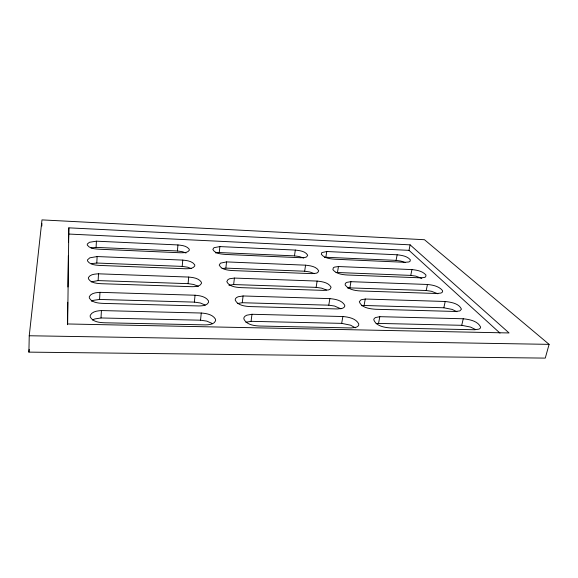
<?xml version="1.0" encoding="UTF-8"?>
<svg xmlns="http://www.w3.org/2000/svg" width="578" height="578" viewBox="0 0 578 578"><rect width="100%" height="100%" fill="white"/><g stroke="black" fill="none" stroke-linecap="round" stroke-linejoin="round"><path stroke-width="0.87" d="M67.431 324.706L67.72 302.265M67.922 286.999L68.327 255.584M68.5 242.117L68.84 227.84L410.113 244.848L509.059 332.95L67.655 323.969L68.84 227.84M28.9 352.125L29.24 335.753L41.984 219.893L424.476 239.718L549.1 344.358L545.264 358.107L28.9 352.125L29.189 349.444M41.833 225.998L41.898 223.383M91.093 247.897L96.085 247.391L96.41 241.178L177.945 244.942C181.875 245.383 186.766 245.766 189.252 249.255L189.302 250.26C187.503 252.991 183.587 252.673 180.697 252.781L99.221 249.226C95.132 248.901 89.836 248.8 87.278 245.079L87.307 244.039L89.445 242.276L96.41 241.178M91.541 263.633L96.793 263.033L97.133 256.553L182.778 260.093C186.954 260.534 192.149 261.025 194.714 264.789L194.786 265.894C193.023 268.893 188.84 268.647 185.805 268.763L100.117 265.447C95.789 265.15 90.132 264.977 87.531 260.945L87.56 259.789L89.814 257.817L97.133 256.553M91.165 281.847L98.137 280.597L98.498 273.813L188.71 277.064C193.168 277.491 198.695 278.119 201.354 282.194L201.455 283.43C199.757 286.724 195.277 286.58 192.077 286.702L101.692 283.719C97.09 283.458 91.028 283.191 88.391 278.791L88.412 277.505C90.457 274.167 95.009 274.059 98.498 273.813M91.469 301.203L93.744 300.285L99.582 299.447L99.972 292.338L195.053 295.228C199.822 295.633 205.71 296.435 208.47 300.842L208.607 302.222C206.996 305.834 202.192 305.827 198.803 305.957L103.397 303.392C98.484 303.175 91.989 302.785 89.308 297.988L89.337 296.55C91.375 292.887 96.244 292.613 99.972 292.338M92.473 319.974L94.864 318.94L101.006 317.965L101.417 310.559L201.274 313.023C206.36 313.413 212.603 314.396 215.457 319.143L215.623 320.674C214.113 324.598 209.005 324.764 205.421 324.894L105.073 322.791C99.849 322.632 92.921 322.098 90.211 316.903L90.24 315.306C92.27 311.325 97.444 310.863 101.417 310.559M96.085 247.391L177.403 250.982L177.945 244.942M96.793 263.033L182.193 266.4L182.778 260.093M98.137 280.597L188.074 283.654L188.71 277.064M99.582 299.447L194.36 302.113L195.053 295.228M101.006 317.965L200.523 320.198L201.274 313.023M215.572 252.918L219.235 252.543L219.893 246.589L295.322 250.072C299.614 250.635 305.394 251.076 307.72 255.252L306.636 256.885L305.177 257.42L300.907 257.737L225.68 254.443C221.28 254.045 215.074 253.836 212.812 249.407L214.033 247.673L219.893 246.589M222.024 268.568L225.854 268.12L226.562 261.906L305.574 265.179C310.169 265.736 316.282 266.335 318.738 270.815L317.669 272.635L316.166 273.242L311.715 273.632L232.833 270.583C228.137 270.215 221.54 269.861 219.214 265.092L220.449 263.163L226.562 261.906M228.917 285.243L233.635 284.549L234.408 278.069L317.12 281.074C322.047 281.616 328.506 282.411 331.1 287.215L330.067 289.238L328.528 289.925L323.89 290.394L241.221 287.649C236.2 287.317 229.206 286.796 226.793 281.659L228.035 279.506L229.676 278.74L234.408 278.069M237.32 303.544L242.254 302.728L243.092 295.965L329.865 298.624C335.175 299.158 342.017 300.184 344.777 305.35L344.661 306.578L343.787 307.612L342.205 308.392L337.371 308.955L250.534 306.593C245.144 306.318 237.703 305.581 235.195 300.033L235.441 298.739L236.445 297.627L238.143 296.752L243.092 295.965M245.91 322.271L251.062 321.332L251.979 314.28L342.87 316.527C348.585 317.04 355.817 318.341 358.743 323.875L358.685 325.241L357.818 326.404L356.192 327.278L351.164 327.95L260.093 326.043C254.306 325.833 246.409 324.836 243.815 318.861L244.032 317.423L245.058 316.173L246.813 315.191L251.979 314.28M219.235 252.543L294.469 255.873L295.322 250.072M225.854 268.12L304.657 271.219L305.574 265.179M233.635 284.549L316.123 287.367L317.12 281.074M324.446 257.347L325.84 257.261L326.765 251.524L397.158 254.782C401.782 255.303 407.215 256.083 410.38 259.84L409.968 261.444L408.819 261.971L405.012 262.296L334.937 259.226C330.197 258.893 324.482 258.265 321.317 254.313L321.801 252.608L326.765 251.524M242.254 302.728L328.774 305.184L329.865 298.624M335.999 272.614L337.451 272.513L338.455 266.537L411.941 269.579C416.89 270.107 422.634 271.06 425.993 275.077L425.661 276.855L424.498 277.447L420.553 277.837L347.335 275.005C342.277 274.702 336.215 273.907 332.892 269.673L333.325 267.78L334.518 267.108L338.455 266.537M251.062 321.332L341.677 323.362L342.87 316.527M347.602 288.082L349.863 287.887L350.954 281.681L427.474 284.477C432.763 284.997 438.825 286.146 442.394 290.423L442.632 291.493L442.156 292.389L440.985 293.053L436.91 293.516L360.593 290.965C355.203 290.691 348.801 289.708 345.304 285.178L345.131 284.058L345.666 283.09L346.879 282.339L350.954 281.681M361.72 305.719L364.075 305.487L365.26 299.021L445.219 301.485C450.941 302.193 458.896 303.298 461.461 309.158L459.85 310.913L455.637 311.47L375.808 309.273C370.028 308.883 361.503 307.922 359.292 301.709L361.04 299.787L365.26 299.021M376.097 323.687L378.539 323.413L379.833 316.679L463.253 318.767C469.444 319.475 477.804 320.884 480.629 327.141L480.239 328.261L479.061 329.106L474.719 329.749L391.349 327.986C385.107 327.639 376.134 326.368 373.735 319.713L374.226 318.507L375.469 317.568L379.833 316.679M325.84 257.261L396.067 260.375L397.158 254.782M499.999 333.123L409.014 250.353L410.113 244.848M337.451 272.513L410.756 275.395L411.941 269.579M349.863 287.887L426.196 290.517L427.474 284.477M364.075 305.487L443.825 307.771L445.219 301.485M378.539 323.413L461.728 325.306L463.253 318.767M29.24 335.753L549.1 344.358M68.601 234.039L409.014 250.353M200.523 320.198L206.772 321.115L211.931 323.362M461.728 325.306L470.456 327.054L475.607 329.568M194.36 302.113L200.313 302.98L205.19 305.047M341.677 323.362L350.579 325.183L355.282 327.798M328.774 305.184L334.474 306.015L340.969 308.854M188.074 283.654L193.709 284.477L198.319 286.363M443.825 307.771L452.119 309.411L456.938 311.715M182.193 266.4L187.547 267.173L191.231 268.582M426.196 290.517L431.419 291.276L437.886 293.783M316.123 287.367L321.534 288.155L326.418 289.975M304.657 271.219L309.815 271.971L314.425 273.647M294.469 255.873L299.39 256.581L303.746 258.128M177.403 250.982L182.496 251.719L185.993 253.019M410.756 275.395L415.748 276.118L421.846 278.444M396.067 260.375L400.836 261.061L405.373 262.571"/></g></svg>
